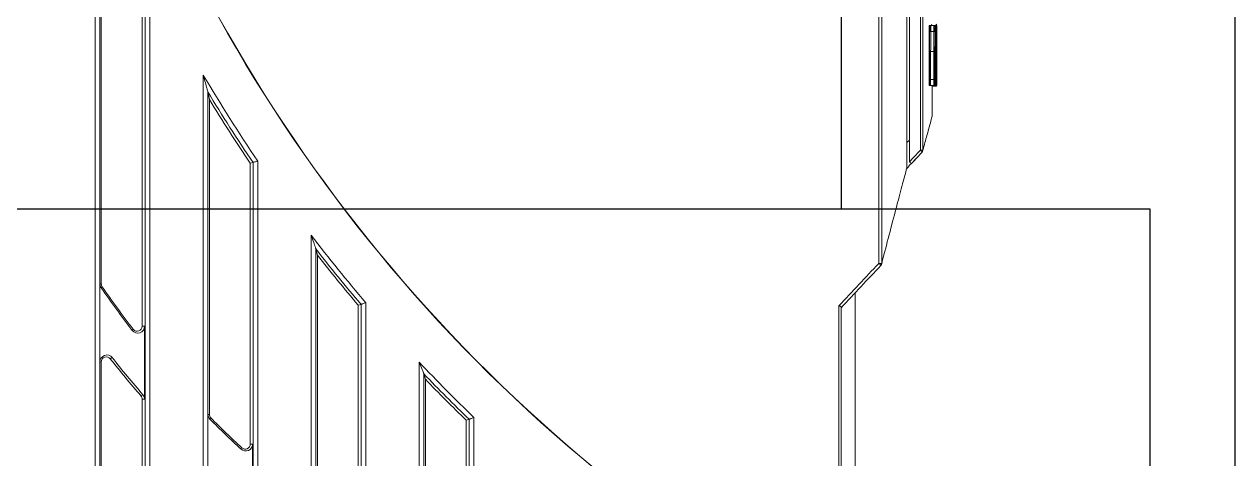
# Model space of a CAD drawing. Header units: millimetres. Extents: x -829 to 2887, y -460 to 1788.
# Drawn here: x 119.1 to 197.5, y 533.8 to 562 of the extents above; entities that cross this region are included whole.
import ezdxf

# ---------------------------------------------------------------- set-up
doc = ezdxf.new("R2010")
doc.units = ezdxf.units.MM
for name, color, linetype in [('Canaletas', 1, 'Continuous'), ('Inversor', 4, 'Continuous'), ('Trafo12V', 2, 'Continuous')]:
    doc.layers.add(name, color=color, linetype=linetype)

msp = doc.modelspace()

# ---------------------------------------------------------------- linework, layer by layer
at = {"layer": 'Canaletas'}
msp.add_line((197.502, 812.541), (197.502, 442.541), dxfattribs=at)
at = {"layer": 'Inversor', "linetype": 'Continuous', "lineweight": 0}
for p, q in [((176.264, 552.711), (176.264, 595.019)), ((176.421, 554.495), (176.421, 594.422)), ((176.425, 594.413), (176.425, 553.1)), ((177.715, 558.041), (177.715, 561.922)), ((178.015, 561.922), (177.715, 561.922)), ((177.729, 561.539), (177.729, 560.245)), ((178.015, 561.539), (177.729, 561.539)), ((177.752, 561.539), (177.752, 561.922)), ((177.776, 561.922), (177.776, 561.539)), ((178.015, 561.922), (178.015, 558.041)), ((178.029, 560.245), (178.029, 561.539)), ((178.076, 561.539), (178.076, 561.922)), ((178.112, 561.922), (178.076, 561.922)), ((178.125, 561.922), (178.112, 561.922)), ((178.191, 561.922), (178.186, 561.922)), ((178.202, 561.922), (178.201, 561.922)), ((178.202, 561.539), (178.201, 561.539)), ((178.202, 561.922), (178.202, 558.041)), ((178.202, 558.425), (178.202, 561.539)), ((178.178, 560.956), (178.178, 560.916)), ((178.178, 560.916), (178.183, 560.916)), ((178.015, 560.245), (177.729, 560.245)), ((177.752, 559.862), (177.752, 560.245)), ((177.773, 560.245), (177.773, 559.862)), ((178.073, 559.862), (178.073, 560.245)), ((178.159, 560.17), (178.135, 560.17)), ((177.773, 559.862), (177.729, 559.862)), ((177.729, 559.862), (177.729, 558.425)), ((178.029, 558.425), (178.029, 559.862)), ((178.029, 559.862), (178.073, 559.862)), ((178.172, 559.821), (178.137, 559.821)), ((178.152, 559.335), (178.14, 559.335)), ((178.159, 559.335), (178.152, 559.335)), ((178.159, 559.193), (178.159, 559.335)), ((178.195, 559.543), (178.195, 558.041)), ((177.729, 558.425), (177.715, 558.425)), ((178.015, 558.425), (177.729, 558.425)), ((177.752, 558.041), (177.752, 558.425)), ((177.776, 558.425), (177.776, 558.041)), ((178.076, 558.041), (178.076, 558.425)), ((178.202, 558.425), (178.198, 558.425)), ((178.015, 558.041), (177.715, 558.041)), ((178.085, 558.041), (178.076, 558.041)), ((178.085, 558.041), (178.097, 558.041)), ((178.202, 558.041), (178.198, 558.041)), ((177.135, 553.843), (177.296, 553.843)), ((177.239, 553.703), (177.234, 553.698)), ((133.907, 490.025), (133.907, 553.052)), ((134.213, 553.143), (134.213, 489.82)), ((137.68, 491.21), (137.68, 548.331)), ((137.972, 547.454), (137.972, 491.66)), ((174.436, 546.505), (174.63, 546.505)), ((171.856, 512.058), (171.856, 543.754)), ((172.002, 512.116), (172.002, 543.696))]:
    msp.add_line(p, q, dxfattribs=at)
at = {"layer": 'Inversor', "linetype": 'Continuous', "lineweight": 15}
for p, q in [((174.436, 546.505), (174.436, 593.276)), ((174.63, 593.276), (174.63, 546.505)), ((177.135, 553.843), (177.135, 593.081)), ((177.296, 593.081), (177.296, 553.843)), ((123.684, 486.307), (123.684, 572.947)), ((123.976, 571.429), (123.976, 486.703)), ((124.078, 545.179), (124.078, 570.725)), ((126.727, 542.434), (126.727, 564.988)), ((126.91, 487.588), (126.91, 565.022)), ((127.215, 565.093), (127.215, 487.369)), ((177.715, 561.539), (177.729, 561.539)), ((178.076, 561.922), (178.015, 561.922)), ((178.029, 561.539), (178.076, 561.539)), ((178.201, 561.922), (178.2, 561.922)), ((178.202, 558.041), (178.202, 561.922)), ((178.202, 561.922), (178.202, 561.922)), ((178.154, 560.958), (178.131, 560.958)), ((177.729, 560.245), (177.715, 560.245)), ((178.073, 560.245), (178.029, 560.245)), ((178.181, 559.927), (178.137, 559.927)), ((177.715, 559.862), (177.729, 559.862)), ((178.104, 559.191), (178.132, 559.191)), ((178.13, 559.574), (178.107, 559.574)), ((178.152, 559.205), (178.141, 559.205)), ((178.198, 558.041), (178.198, 559.543)), ((130.682, 488.525), (130.682, 558.721)), ((178.076, 558.425), (178.029, 558.425)), ((178.179, 559.105), (178.141, 559.105)), ((178.198, 558.763), (178.198, 558.657)), ((178.198, 558.657), (178.198, 558.657)), ((130.974, 557.637), (130.974, 488.947)), ((131.076, 557.129), (130.974, 557.637)), ((178.17, 557.994), (177.87, 557.994)), ((177.902, 556.058), (177.902, 557.994)), ((178.015, 558.041), (178.076, 558.041)), ((178.138, 558.041), (178.097, 558.041)), ((178.138, 558.041), (178.147, 558.041)), ((178.195, 558.041), (178.198, 558.041)), ((178.202, 558.041), (178.202, 558.041)), ((131.076, 536.719), (131.076, 557.129)), ((176.425, 554.5), (176.264, 554.339)), ((177.274, 553.837), (177.238, 553.703)), ((133.725, 553.008), (133.907, 553.052)), ((133.725, 534.789), (133.725, 553.008)), ((138.074, 547.041), (137.972, 547.454)), ((138.074, 530.642), (138.074, 547.041)), ((174.613, 546.526), (174.572, 546.371)), ((123.99, 545.179), (123.99, 540.12)), ((124.078, 545.179), (123.99, 545.179)), ((124.135, 544.995), (124.069, 544.926)), ((172.902, 511.221), (172.902, 544.59)), ((140.723, 543.797), (140.905, 543.849)), ((140.723, 529.215), (140.723, 543.797)), ((140.905, 492.946), (140.905, 543.849)), ((141.211, 543.959), (141.211, 492.753)), ((126.145, 542.235), (126.083, 542.16)), ((126.727, 542.434), (126.884, 542.434)), ((126.884, 542.434), (126.884, 537.701)), ((124.658, 540.321), (124.789, 540.396)), ((124.078, 540.12), (123.99, 540.12)), ((124.078, 516.386), (124.078, 540.12)), ((144.678, 494.397), (144.678, 540.093)), ((144.97, 539.345), (144.97, 494.878)), ((145.072, 538.991), (144.97, 539.345)), ((145.072, 526.136), (145.072, 538.991)), ((126.648, 537.914), (126.775, 537.994)), ((126.727, 515.794), (126.727, 537.701)), ((126.727, 537.701), (126.884, 537.701)), ((130.988, 536.719), (130.988, 532.552)), ((131.076, 536.719), (130.988, 536.719)), ((131.17, 536.491), (131.117, 536.405)), ((147.721, 536.335), (147.903, 536.396)), ((147.903, 496.388), (147.903, 536.396)), ((148.209, 536.523), (148.209, 496.209)), ((147.721, 525.079), (147.721, 536.335)), ((133.18, 534.55), (133.131, 534.46)), ((133.725, 534.789), (133.882, 534.789)), ((133.882, 534.789), (133.882, 530.785))]:
    msp.add_line(p, q, dxfattribs=at)
at = {"layer": 'Inversor', "linetype": 'Continuous', "lineweight": 15, "flags": 128}
msp.add_lwpolyline([(176.425, 553.1), (176.643, 553.327), (177.135, 553.843)], dxfattribs=at)
at = {"layer": 'Inversor', "linetype": 'Continuous', "lineweight": 0, "flags": 128}
for points in [[(177.238, 553.704), (177.238, 553.701), (177.234, 553.698)], [(174.436, 546.505), (174.468, 546.475), (174.498, 546.446), (174.525, 546.42), (174.547, 546.399), (174.564, 546.382), (174.574, 546.372), (174.577, 546.368), (174.572, 546.371)]]:
    msp.add_lwpolyline(points, dxfattribs=at)
at = {"layer": 'Inversor', "linetype": 'Continuous', "lineweight": 15}
for centre, radius, start, end in [((220.89, 611.931), 102.008, 193.92374, 235.84325), ((220.893, 611.931), 102, 193.92375, 235.84328), ((220.92, 611.947), 104.766, 210.53379, 214.14458), ((220.846, 611.903), 104.985, 211.12439, 214.09562), ((220.867, 611.943), 105.2, 211.40265, 214.07103), ((220.879, 611.918), 104.716, 217.38996, 220.46529), ((220.932, 611.967), 105.093, 217.86994, 220.40417), ((220.812, 611.902), 105.131, 218.09409, 220.37693), ((124.438, 545.179), 0.448, 180.00736, 214.47725), ((124.403, 545.179), 0.325, 179.99801, 214.47324), ((175.212, 580.055), 62.046, 214.4837, 217.64326), ((175.19, 580.063), 61.938, 214.48417, 217.64301), ((126.437, 542.434), 0.447, 217.64215, 0.01838), ((126.402, 542.434), 0.325, 217.6456, 0.01791), ((124.437, 540.12), 0.447, 38.18706, 180.01754), ((124.403, 540.12), 0.325, 38.18891, 180.01929), ((175.166, 580.044), 64.257, 218.18482, 220.96923), ((175.186, 580.032), 64.116, 218.18412, 220.96934), ((220.849, 611.888), 104.674, 223.30588, 226.05507), ((220.878, 611.923), 105.023, 223.71517, 225.9847), ((220.811, 611.896), 105.127, 223.90756, 225.9521), ((126.437, 537.701), 0.447, 359.99007, 40.97274), ((126.402, 537.701), 0.325, 359.98225, 40.97525), ((131.436, 536.719), 0.448, 179.99928, 224.70807), ((131.401, 536.719), 0.325, 180.00461, 224.70609), ((175.21, 580.055), 62.045, 224.71141, 227.29683), ((175.161, 580.04), 61.901, 224.71121, 227.29754), ((133.435, 534.789), 0.447, 227.30622, 0.01504), ((133.4, 534.789), 0.325, 227.30187, 0.01963)]:
    msp.add_arc(centre, radius, start, end, dxfattribs=at)
at = {"layer": 'Inversor', "linetype": 'Continuous', "lineweight": 0}
for centre, radius, start, end in [((177.005, 553.64), 0.241, 15.28859, 57.40243), ((177.106, 553.84), 0.19, 313.95803, 0.75707), ((176.296, 552.897), 0.24, 15.22308, 57.47543), ((176.075, 552.709), 0.189, 332.23725, 0.83233), ((174.465, 546.496), 0.165, 310.69698, 3.05987)]:
    msp.add_arc(centre, radius, start, end, dxfattribs=at)
at = {"layer": 'Inversor', "linetype": 'Continuous', "lineweight": 15}
for centre, major_axis, ratio, start_param, end_param in [((-139.965, 529.97), (0, 1072.801), 0.296296, 4.741896, 4.742177), ((-139.965, 528.472), (0, 1181.291), 0.269084, 4.740454, 4.740709), ((-139.965, 589.572), (0, 1166.188), 0.272569, 4.685349, 4.688677), ((-139.665, 589.572), (0, 1166.188), 0.272569, 4.685349, 4.688677), ((-139.665, 589.909), (0, 1240.142), 0.256315, 4.687926, 4.689551), ((-139.665, 533.229), (0, 1241.942), 0.255944, 4.733604, 4.735227), ((-139.665, 536.672), (0, 1149.11), 0.27662, 4.730987, 4.734365), ((-139.665, 555.341), (0, 657.67), 0.483323, 4.718778, 4.722395), ((-139.665, 555.922), (0, 719.146), 0.442006, 4.718076, 4.720732), ((-139.665, 563.895), (0, 682.826), 0.465517, 4.706702, 4.7095), ((-139.665, 562.853), (0, 657.67), 0.483323, 4.707357, 4.710974), ((-139.665, 533.223), (0, 1242.351), 0.255859, 4.732367, 4.733293)]:
    msp.add_ellipse(centre, major_axis=major_axis, ratio=ratio, start_param=start_param, end_param=end_param, dxfattribs=at)
at = {"layer": 'Inversor', "linetype": 'Continuous', "lineweight": 0}
msp.add_ellipse((-139.665, 591.358), major_axis=(0, 1298.521), ratio=0.244792, start_param=4.686729, end_param=4.687615, dxfattribs=at)
at = {"layer": 'Inversor', "linetype": 'Continuous', "lineweight": 15}
for points, knots in [([(177.863, 561.922), (177.864, 561.941), (177.866, 562.012), (177.869, 562.015), (177.871, 562.018)], [0, 0, 0, 0, 0.264859, 1, 1, 1, 1]), ([(178.17, 562.018), (178.168, 562.007), (178.164, 561.988), (178.159, 561.811), (178.156, 561.581), (178.154, 561.285), (178.154, 561.072), (178.154, 560.958)], [0, 0, 0, 0, 0.273445, 0.450223, 0.62741, 0.801125, 1, 1, 1, 1]), ([(178.161, 561.018), (178.161, 561.111), (178.161, 561.265), (178.163, 561.449), (178.165, 561.562), (178.168, 561.626), (178.17, 561.632), (178.17, 561.635)], [0, 0, 0, 0, 0.274263, 0.454625, 0.634828, 0.815632, 1, 1, 1, 1]), ([(178.183, 561.015), (178.183, 561.163), (178.183, 561.409), (178.181, 561.707), (178.178, 561.894), (178.175, 562.002), (178.172, 562.012), (178.17, 562.018)], [0, 0, 0, 0, 0.270808, 0.448455, 0.626236, 0.804099, 1, 1, 1, 1]), ([(178.17, 561.635), (178.172, 561.628), (178.174, 561.618), (178.176, 561.518), (178.177, 561.384), (178.178, 561.193), (178.178, 561.045), (178.178, 560.956)], [0, 0, 0, 0, 0.242848, 0.406944, 0.571204, 0.742794, 1, 1, 1, 1]), ([(178.154, 560.958), (178.154, 560.884), (178.154, 560.695), (178.155, 560.404), (178.158, 560.245), (178.159, 560.17)], [0, 0, 0, 0, 0.252171, 0.647998, 1, 1, 1, 1]), ([(178.17, 560.312), (178.169, 560.343), (178.167, 560.407), (178.164, 560.52), (178.162, 560.685), (178.161, 560.85), (178.161, 560.963), (178.161, 561.018)], [0, 0, 0, 0, 0.253192, 0.507968, 0.673372, 0.837512, 1, 1, 1, 1]), ([(178.183, 560.916), (178.183, 560.924), (178.183, 560.941), (178.183, 560.974), (178.183, 560.998), (178.183, 561.015)], [0, 0, 0, 0, 0.250053, 0.50036, 1, 1, 1, 1]), ([(178.181, 559.927), (178.181, 559.969), (178.18, 560.002), (178.179, 560.061), (178.178, 560.088), (178.175, 560.166), (178.174, 560.213), (178.172, 560.259)], [0, 0, 0, 0, 0.25, 0.25, 0.5, 0.5, 1, 1, 1, 1]), ([(178.184, 559.15), (178.184, 559.221), (178.184, 559.418), (178.183, 559.703), (178.182, 559.863), (178.181, 559.927)], [0, 0, 0, 0, 0.251959, 0.697676, 1, 1, 1, 1]), ([(178.152, 559.335), (178.152, 559.324), (178.152, 559.302), (178.152, 559.259), (178.152, 559.226), (178.152, 559.205)], [0, 0, 0, 0, 0.250203, 0.500431, 1, 1, 1, 1]), ([(178.152, 559.205), (178.152, 559.024), (178.152, 558.738), (178.155, 558.378), (178.159, 558.159), (178.164, 558.016), (178.168, 558.002), (178.17, 557.994)], [0, 0, 0, 0, 0.285408, 0.453039, 0.621873, 0.774086, 1, 1, 1, 1]), ([(178.17, 558.377), (178.169, 558.383), (178.167, 558.394), (178.163, 558.499), (178.161, 558.659), (178.159, 558.899), (178.159, 559.087), (178.159, 559.193)], [0, 0, 0, 0, 0.234201, 0.392736, 0.551842, 0.745105, 1, 1, 1, 1]), ([(178.17, 557.994), (178.172, 558.006), (178.176, 558.026), (178.18, 558.223), (178.183, 558.476), (178.184, 558.798), (178.184, 559.028), (178.184, 559.15)], [0, 0, 0, 0, 0.275648, 0.453658, 0.632108, 0.804559, 1, 1, 1, 1]), ([(178.172, 559.821), (178.173, 559.788), (178.175, 559.722), (178.177, 559.609), (178.179, 559.438), (178.179, 559.272), (178.179, 559.153), (178.179, 559.105)], [0, 0, 0, 0, 0.253001, 0.507322, 0.650693, 0.857831, 1, 1, 1, 1]), ([(130.682, 558.721), (130.682, 558.719), (130.755, 558.452), (130.85, 558.103), (130.943, 557.757), (130.968, 557.662), (130.972, 557.644), (130.974, 557.637)], [0, 0, 0, 0, 0.004082, 0.700297, 0.897071, 0.9602, 1, 1, 1, 1]), ([(178.179, 559.105), (178.179, 558.993), (178.179, 558.809), (178.178, 558.588), (178.176, 558.453), (178.173, 558.385), (178.171, 558.379), (178.17, 558.377)], [0, 0, 0, 0, 0.291651, 0.475378, 0.659592, 0.842155, 1, 1, 1, 1]), ([(178.198, 558.657), (178.198, 558.61), (178.199, 558.515), (178.2, 558.433), (178.2, 558.428), (178.201, 558.425)], [0, 0, 0, 0, 0.2553052, 0.5113178, 1, 1, 1, 1]), ([(177.296, 553.843), (177.388, 554.179), (177.571, 554.854), (177.76, 555.541), (177.869, 555.942), (177.915, 556.104), (177.901, 556.059), (177.901, 556.058)], [0, 0, 0, 0, 0.247516, 0.495832, 0.74665, 0.99833, 1, 1, 1, 1]), ([(177.238, 553.703), (177.147, 553.608), (176.91, 553.36), (176.673, 553.112), (176.528, 552.96)], [0, 0, 0, 0, 0.385607, 1, 1, 1, 1]), ([(176.53, 552.961), (176.619, 553.055), (176.854, 553.3), (177.088, 553.545), (177.234, 553.698)], [0, 0, 0, 0, 0.379605, 1, 1, 1, 1]), ([(174.63, 546.505), (174.954, 547.754), (175.441, 549.629), (175.952, 551.55), (176.16, 552.324), (176.264, 552.711)], [0, 0, 0, 0, 0.499042, 0.749161, 1, 1, 1, 1]), ([(171.856, 543.754), (172.289, 544.216), (173.148, 545.134), (174.009, 546.05), (174.436, 546.505)], [0, 0, 0, 0, 0.503581, 1, 1, 1, 1]), ([(174.572, 546.371), (174.145, 545.916), (173.288, 545.003), (172.431, 544.089), (172.002, 543.63)], [0, 0, 0, 0, 0.498115, 1, 1, 1, 1]), ([(140.905, 543.849), (140.912, 543.851), (140.925, 543.855), (140.982, 543.876), (141.06, 543.904), (141.14, 543.933), (141.191, 543.952), (141.21, 543.959), (141.211, 543.959)], [0, 0, 0, 0, 0.211559, 0.422786, 0.640928, 0.872303, 0.990647, 1, 1, 1, 1]), ([(144.678, 540.093), (144.678, 540.092), (144.697, 540.044), (144.772, 539.856), (144.865, 539.619), (144.938, 539.43), (144.963, 539.365), (144.968, 539.351), (144.97, 539.345)], [0, 0, 0, 0, 0.004727, 0.174212, 0.68429, 0.856294, 0.941367, 1, 1, 1, 1]), ([(147.903, 536.396), (147.91, 536.398), (147.923, 536.403), (147.979, 536.426), (148.055, 536.458), (148.135, 536.491), (148.188, 536.514), (148.208, 536.522), (148.209, 536.523)], [0, 0, 0, 0, 0.2069967, 0.4136458, 0.6288404, 0.8609599, 0.9911904, 1, 1, 1, 1])]:
    msp.add_open_spline(points, degree=3, knots=knots, dxfattribs=at)
at = {"layer": 'Inversor', "linetype": 'Continuous', "lineweight": 0}
for points, knots in [([(178.159, 560.17), (178.16, 560.142), (178.161, 560.086), (178.164, 560.007), (178.167, 559.953), (178.168, 559.917)], [0, 0, 0, 0, 0.252589, 0.50344, 1, 1, 1, 1]), ([(178.168, 559.917), (178.168, 559.909), (178.169, 559.889), (178.17, 559.857), (178.171, 559.833), (178.172, 559.821)], [0, 0, 0, 0, 0.249885, 0.624935, 1, 1, 1, 1]), ([(178.172, 560.259), (178.172, 560.268), (178.171, 560.281), (178.171, 560.299), (178.17, 560.308), (178.17, 560.312)], [0, 0, 0, 0, 0.500063, 0.75, 1, 1, 1, 1]), ([(178.2, 558.041), (178.2, 558.043), (178.2, 558.047), (178.199, 558.075), (178.198, 558.153), (178.198, 558.192)], [0, 0, 0, 0, 0.334838, 0.668374, 1, 1, 1, 1]), ([(133.907, 553.052), (133.916, 553.054), (133.955, 553.065), (134.067, 553.099), (134.141, 553.121), (134.213, 553.143)], [0, 0, 0, 0, 0.5, 0.5, 1, 1, 1, 1]), ([(176.251, 552.644), (176.256, 552.65), (176.28, 552.684), (176.371, 552.792), (176.469, 552.897), (176.528, 552.96)], [0, 0, 0, 0, 0.0804322, 0.4499571, 1, 1, 1, 1]), ([(137.68, 548.331), (137.68, 548.33), (137.753, 548.117), (137.848, 547.834), (137.94, 547.557), (137.966, 547.476), (137.97, 547.46), (137.972, 547.454)], [0, 0, 0, 0, 0.004438, 0.674687, 0.876199, 0.95051, 1, 1, 1, 1]), ([(172.002, 543.696), (171.998, 543.698), (171.977, 543.706), (171.93, 543.725), (171.882, 543.744), (171.857, 543.754), (171.856, 543.754)], [0, 0, 0, 0, 0.103487, 0.542233, 0.980336, 1, 1, 1, 1])]:
    msp.add_open_spline(points, degree=3, knots=knots, dxfattribs=at)
at = {"layer": 'Trafo12V'}
for points in [[(87.002, 550.041), (87.002, 592.541), (172.002, 592.541), (172.002, 550.041)], [(192.002, 550.041), (192.002, 485.041)]]:
    msp.add_lwpolyline(points, dxfattribs=at)
msp.add_lwpolyline([(192.002, 550.041), (192.002, 485.041), (67.002, 485.041), (67.002, 550.041)], close=True, dxfattribs=at)

doc.saveas('drawing.dxf')
